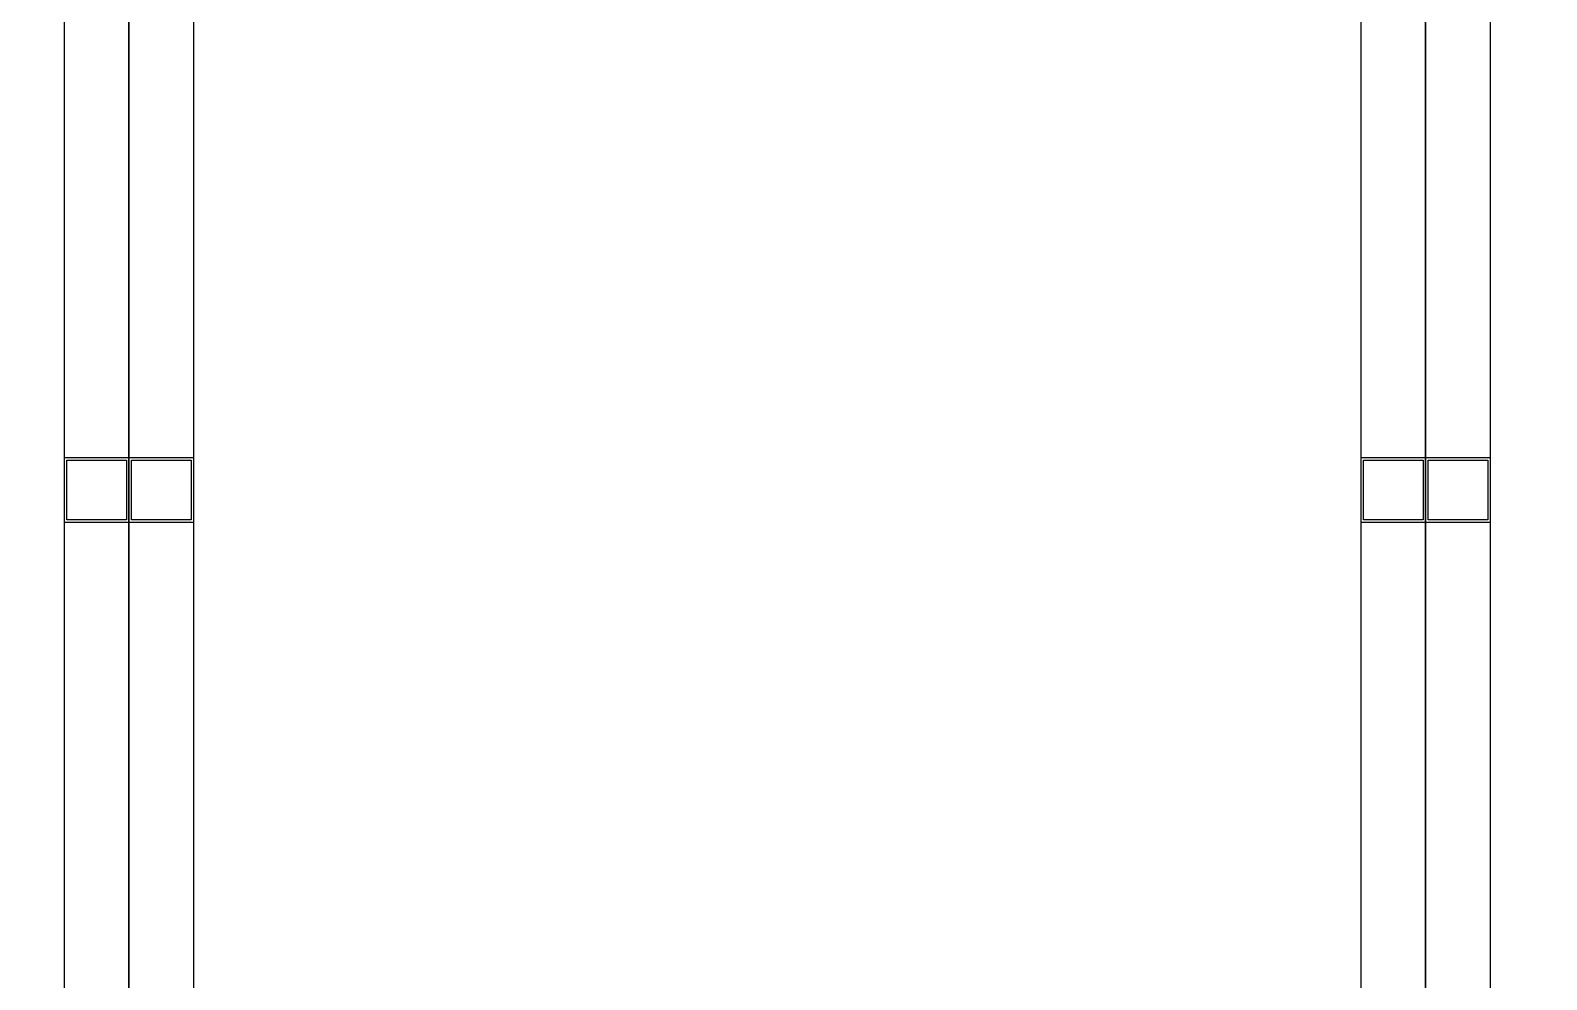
# Model space of a CAD drawing. Header units: millimetres. Extents: x 0 to 153097, y 17753 to 125268.
# Drawn here: x 65981.8 to 66192.2, y 62433.3 to 62565 of the extents above; entities that cross this region are included whole.
import ezdxf

# ---------------------------------------------------------------- set-up
doc = ezdxf.new("R2010")
doc.units = ezdxf.units.MM
doc.header["$LTSCALE"] = 50

# ---------------------------------------------------------------- blocks, each defined once
blk = doc.blocks.new('KEY PLAN_NEW')
at = {"color": 253}
for p, q in [((-1286.862, -1495.504), (-1286.862, -1608.384)), ((-1280.862, -1608.384), (-1280.862, -1495.504)), ((-1226.862, -1495.504), (-1226.862, -1608.384)), ((-1220.862, -1848.384), (-1220.862, -1495.504)), ((-1286.862, -1550.444), (-1286.862, -1553.444)), ((-1286.862, -1550.444), (-1283.862, -1550.444)), ((-1286.742, -1553.324), (-1286.742, -1550.564)), ((-1286.742, -1550.564), (-1283.982, -1550.564)), ((-1283.982, -1550.564), (-1283.982, -1553.324)), ((-1283.982, -1550.564), (-1283.982, -1553.324)), ((-1283.862, -1553.444), (-1283.862, -1550.444)), ((-1283.862, -1550.444), (-1283.862, -1553.444)), ((-1283.862, -1550.444), (-1280.862, -1550.444)), ((-1283.742, -1553.324), (-1283.742, -1550.564)), ((-1283.742, -1550.564), (-1280.982, -1550.564)), ((-1280.982, -1550.564), (-1280.982, -1553.324)), ((-1280.982, -1550.564), (-1280.982, -1553.324)), ((-1280.862, -1553.444), (-1280.862, -1550.444)), ((-1226.862, -1550.444), (-1226.862, -1553.444)), ((-1226.862, -1550.444), (-1223.862, -1550.444)), ((-1226.742, -1553.324), (-1226.742, -1550.564)), ((-1226.742, -1550.564), (-1223.982, -1550.564)), ((-1223.982, -1550.564), (-1223.982, -1553.324)), ((-1223.982, -1550.564), (-1223.982, -1553.324)), ((-1223.862, -1553.444), (-1223.862, -1550.444)), ((-1223.862, -1550.444), (-1223.862, -1553.444)), ((-1223.862, -1550.444), (-1220.862, -1550.444)), ((-1223.742, -1553.324), (-1223.742, -1550.564)), ((-1223.742, -1550.564), (-1220.982, -1550.564)), ((-1220.982, -1550.564), (-1220.982, -1553.324)), ((-1220.982, -1550.564), (-1220.982, -1553.324)), ((-1220.862, -1553.444), (-1220.862, -1550.444)), ((-1283.862, -1553.444), (-1286.862, -1553.444)), ((-1283.982, -1553.324), (-1286.742, -1553.324)), ((-1280.862, -1553.444), (-1283.862, -1553.444)), ((-1280.982, -1553.324), (-1283.742, -1553.324)), ((-1223.862, -1553.444), (-1226.862, -1553.444)), ((-1223.982, -1553.324), (-1226.742, -1553.324)), ((-1220.862, -1553.444), (-1223.862, -1553.444)), ((-1220.982, -1553.324), (-1223.742, -1553.324))]:
    blk.add_line(p, q, dxfattribs=at)
for points in [[(-1343.862, -1491.944), (-1283.862, -1491.944), (-1283.862, -1611.944), (-1343.862, -1611.944)], [(-1283.862, -1491.944), (-1223.862, -1491.944), (-1223.862, -1611.944), (-1283.862, -1611.944)], [(-1223.862, -1491.944), (-1163.862, -1491.944), (-1163.862, -1851.944), (-1223.862, -1851.944)]]:
    blk.add_lwpolyline(points, close=True, dxfattribs=at)

msp = doc.modelspace()

# ---------------------------------------------------------------- block references
at = {"xscale": 3, "yscale": 3, "zscale": 3}
msp.add_blockref('KEY PLAN_NEW', (69847.03, 67157.06), dxfattribs=at)

doc.saveas('drawing.dxf')
